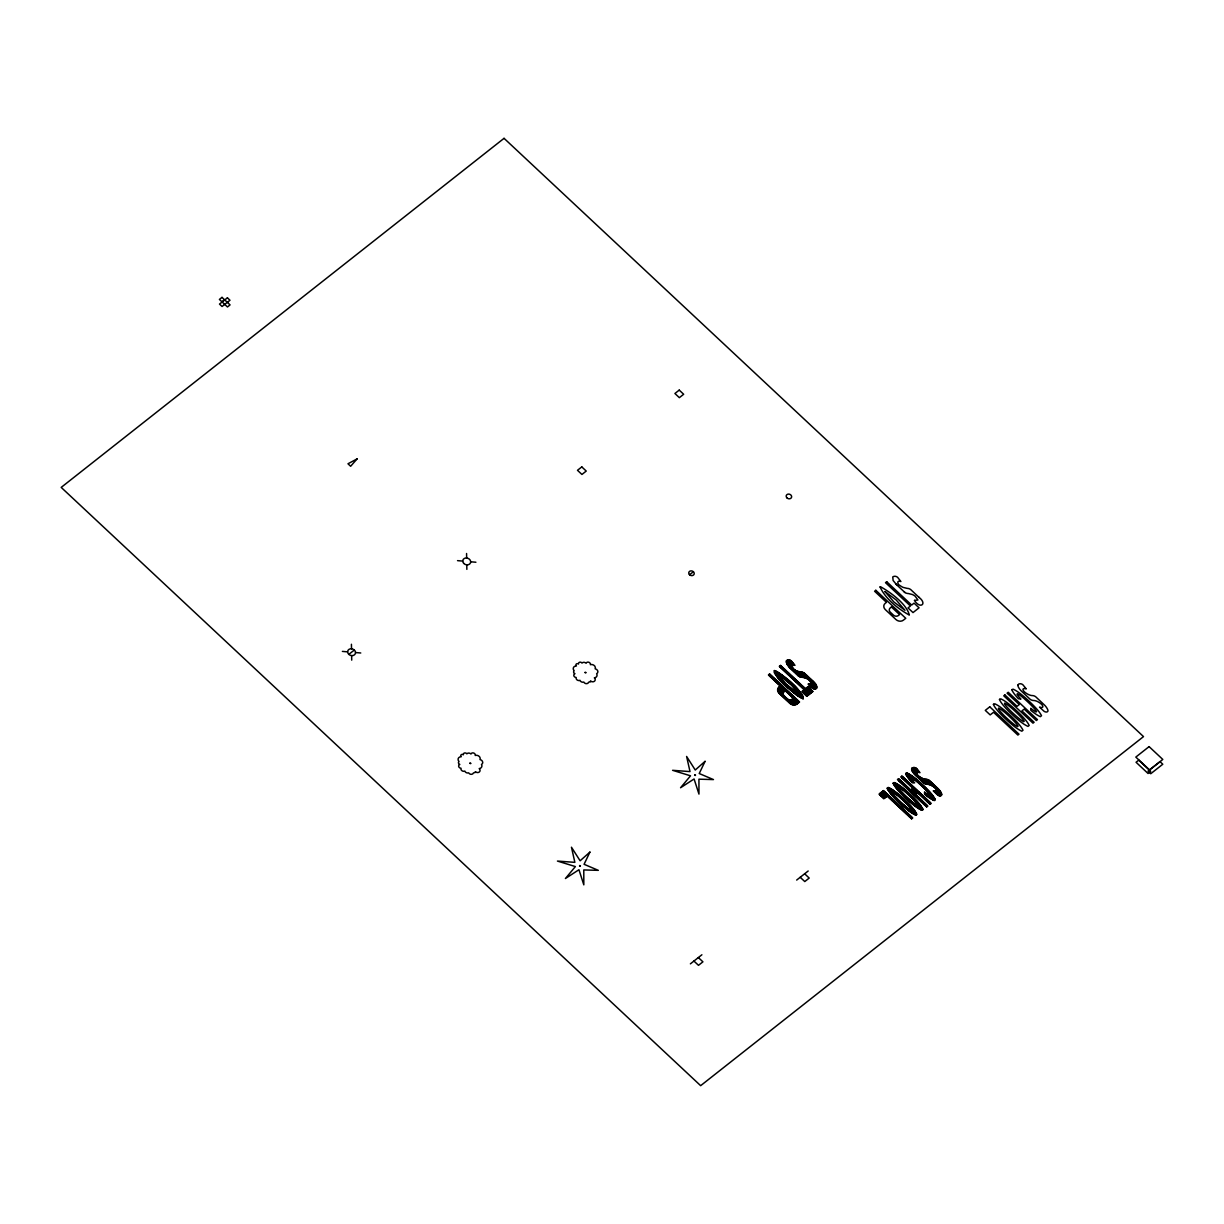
<?xml version="1.0" encoding="UTF-8"?>
<svg xmlns="http://www.w3.org/2000/svg" width="1224" height="1224" viewBox="0 0 1224 1224"><rect width="100%" height="100%" fill="white"/><g stroke="black" fill="none" stroke-linecap="round" stroke-linejoin="round"><path stroke-width="1.5" d="M794.544 672.282L794.575 669.773M893.199 783.222L894.499 782.626A26.683 22.2 19.5 0 1 899.38 785.426A65.316 54.33 19.5 0 1 904.169 789.082A127.388 105.983 19.5 0 1 916.24 800.389A65.316 54.33 19.5 0 1 920.066 804.78A26.683 22.2 19.5 0 1 922.896 809.202L922.024 810.257L922.024 807.595M910.763 777.546L910.702 777.959A23.883 19.859 19.5 0 0 912.829 780.836A68.682 57.146 19.5 0 0 914.634 782.84L912.11 782.503A76.056 63.281 19.5 0 1 908.514 778.311A26.882 22.369 19.5 0 1 905.684 773.905L906.877 772.971A26.882 22.369 19.5 0 1 911.742 775.771A65.851 54.789 19.5 0 1 916.501 779.413A128.52 106.916 19.5 0 1 928.572 790.704A65.851 54.789 19.5 0 1 932.382 795.095A26.882 22.369 19.5 0 1 935.228 799.501L934.096 800.465A26.882 22.369 19.5 0 1 929.169 797.635A65.851 54.789 19.5 0 1 924.548 794.116L924.518 792.066A59.349 49.373 19.5 0 0 926.583 793.703A23.883 19.859 19.5 0 0 929.735 795.768L930.286 795.325A23.883 19.859 19.5 0 0 928.159 792.464A59.349 49.373 19.5 0 0 925.528 789.602A117.137 97.461 19.5 0 0 917.48 782.075A59.349 49.373 19.5 0 0 914.404 779.596A23.883 19.859 19.5 0 0 911.253 777.531L910.763 775.113M916.791 814.557L916.072 815.062L916.011 812.69M794.804 665.244L791.469 661.082A3.534 2.938 19.5 0 0 786.558 660.654L786.94 664.188L790.383 668.396L790.291 660.317M808.253 684.063C813.761 693.182 821.579 687.735 812.675 680.911L812.751 688.194M916.761 814.082L916.73 814.021A26.653 22.17 19.5 0 0 913.915 809.615A65.27 54.3 19.5 0 0 910.105 805.239A127.327 105.922 19.5 0 0 898.064 793.978A65.27 54.3 19.5 0 0 893.306 790.337A26.653 22.17 19.5 0 0 888.44 787.552L887.247 788.501A26.653 22.17 19.5 0 0 890.062 792.892A75.368 62.699 19.5 0 0 894.469 797.956A87.241 72.568 19.5 0 0 899.701 803.066A127.327 105.922 19.5 0 0 905.913 808.544A65.27 54.3 19.5 0 0 910.671 812.17A26.653 22.17 19.5 0 0 915.537 814.97L916.011 815.077M922.804 809.997L922.804 809.018M912.048 768.091L912.446 767.846A3.427 2.861 19.5 0 1 916.684 768.626L919.974 772.681A4.009 3.335 19.5 0 0 917.082 772.512A1.637 1.362 19.5 0 0 916.99 774.241A8.843 7.359 19.5 0 0 919.606 776.796A13.525 11.261 19.5 0 0 923.921 779A6.701 5.585 19.5 0 0 926.43 779.351L926.843 779.413A4.957 4.131 19.5 0 1 929.475 780.606L938.41 789.021A15.881 13.219 19.5 0 1 941.149 792.785A9.624 8.017 19.5 0 1 941.501 793.688L941.608 793.978A1.775 1.484 19.5 0 1 940.384 795.799A3.381 2.815 19.5 0 1 937.584 794.881L933.239 790.872A5.63 4.682 19.5 0 0 934.662 791.209L934.968 791.255A1.607 1.346 19.5 0 0 936.589 790.628A4.024 3.335 19.5 0 0 935.901 788.807A12.974 10.787 19.5 0 0 932.137 785.823A9.731 8.094 19.5 0 0 928.037 784.309L927.578 784.278A5.034 4.177 19.5 0 1 923.783 782.977L915.567 775.297A14.703 12.24 19.5 0 1 912.064 770.753A4.529 3.764 19.5 0 1 911.651 768.917L912.048 768.091L912.217 771.059M221.988 301.838L224.589 299.773M348.809 654.381L354.333 650.021M689.571 574.745L693.396 571.73M812.874 691.514L806.815 696.288L801.827 691.606L804.245 689.709L779.306 666.361L780.514 665.412L805.453 688.76L807.886 686.848L812.797 691.453M883.483 790.612L879.016 794.131L883.881 798.691L887.232 796.044L911.605 818.841L912.721 817.953L883.483 790.612L883.743 798.568M898.584 778.693L897.467 779.581L926.706 806.937L927.823 806.05L915.644 794.651L917.878 792.892L930.056 804.29L931.173 803.403L901.95 776.062L900.833 776.934L913.012 788.332L910.763 790.092L898.584 778.693L898.676 780.713M690.382 963.854L701.903 954.766M796.671 880.071L808.177 870.998M585.149 672.206L585.944 672.496M585.761 672.909L585.026 672.649M470.016 762.965L470.796 763.256M470.628 763.669L469.863 763.348M694.773 774.777L695.553 775.067M695.324 775.496L694.651 775.22M579.625 865.521L580.421 865.827M580.237 866.225L579.518 865.995M794.697 665.229L791.331 665.611L794.146 669.497A14.214 11.827 19.5 0 0 796.901 671.089L800.955 672.083A4.881 4.07 19.5 0 1 805.178 673.904L812.996 681.202M808.36 684.078L811.726 683.696L808.911 679.81A14.214 11.827 19.5 0 0 806.157 678.218L802.102 677.224A4.881 4.07 19.5 0 1 797.88 675.403L797.819 671.471M934.769 800.511L934.815 798.721M779.214 675.296L780.407 678.127L785.915 683.971L798.813 693.993L791.76 685.348L779.214 675.296L779.137 672.863M892.77 792.127L892.174 792.586A22.69 18.88 19.5 0 0 894.27 795.462A65.163 54.223 19.5 0 0 897.284 798.767A75.735 63.005 19.5 0 0 900.803 802.164A111.017 92.351 19.5 0 0 904.919 805.851A56.319 46.864 19.5 0 0 908.024 808.33A22.69 18.88 19.5 0 0 911.176 810.365L911.773 809.906A22.69 18.88 19.5 0 0 909.677 807.029A56.319 46.864 19.5 0 0 907.061 804.168A111.017 92.351 19.5 0 0 899.028 796.64A56.319 46.864 19.5 0 0 895.922 794.162A22.69 18.88 19.5 0 0 892.77 792.127L892.74 789.954M898.814 787.139L898.263 787.583A23.639 19.676 19.5 0 0 900.39 790.459A67.978 56.564 19.5 0 0 903.434 793.779A79.04 65.759 19.5 0 0 906.953 797.191A115.913 96.436 19.5 0 0 911.1 800.894A58.752 48.868 19.5 0 0 914.206 803.388A23.639 19.676 19.5 0 0 917.357 805.453L917.924 805.01A23.639 19.676 19.5 0 0 915.797 802.133A58.752 48.868 19.5 0 0 913.165 799.257A115.913 96.436 19.5 0 0 905.087 791.699A58.752 48.868 19.5 0 0 901.981 789.205A23.639 19.676 19.5 0 0 898.814 787.139L898.753 784.997M457.531 560.638L462.733 561.097M470.689 561.785L475.907 562.244M342.383 651.398L347.601 651.856M355.557 652.545L360.759 652.989M921.963 810.242L921.687 810.166A26.683 22.2 19.5 0 1 916.807 807.35A65.316 54.33 19.5 0 1 912.033 803.709A127.388 105.983 19.5 0 1 905.791 798.216A87.287 72.614 19.5 0 1 900.527 793.091A75.414 62.745 19.5 0 1 896.121 787.996A26.683 22.2 19.5 0 1 893.291 783.589L893.214 783.406M914.558 600.372L917.924 600.005L915.093 596.103A14.214 11.827 19.5 0 0 912.339 594.512L908.3 593.518A4.881 4.07 19.5 0 1 904.077 591.712M934.034 800.435L934.034 797.39M796.594 695.125L803.143 698.782C800.588 688.026 785.12 676.505 774.517 670.538C775.572 679.825 789.22 688.316 796.594 695.125L796.579 693.014M919.178 597.511L911.39 590.213A4.881 4.07 19.5 0 0 907.137 588.377L903.098 587.382A14.214 11.827 19.5 0 1 900.344 585.791C897.115 584.689 896.473 579.595 900.895 581.522L897.666 577.376A3.534 2.938 19.5 0 0 892.755 576.948L893.122 580.497L896.565 584.689M914.435 600.357C919.958 609.491 927.777 604.029 918.872 597.22M895.631 583.817L904.98 592.554M789.449 667.508L798.798 676.26M804.642 873.783L809.202 878.067L804.78 881.555L800.205 877.287M698.353 957.566L702.928 961.834L698.491 965.323L693.932 961.054M792.035 667.57L792.081 669.987M941.593 793.932L941.608 794.942M940.797 792.142L940.858 795.676M940.017 790.918L940.093 795.799M939.236 789.924L939.328 795.722M938.456 789.067L938.563 795.493M937.676 788.332L937.798 795.049M936.896 787.598L937.018 794.376M936.131 786.864L936.176 789.22M936.207 791.041L936.253 793.657M935.35 786.129L935.396 788.256M935.442 791.285L935.473 792.938M934.57 785.41L934.616 787.552M934.677 791.209L934.692 792.219M933.805 784.676L933.836 786.925M933.025 783.941L933.071 786.389M933.239 796.227L933.315 800.098M932.244 783.207L932.306 785.915M932.459 795.187L932.55 799.7M931.479 782.488L931.525 785.487M931.694 794.223L931.77 799.287M930.699 781.754L930.76 785.12M930.913 793.305L931.005 798.828M929.919 781.019L929.995 784.814M930.133 792.402L930.179 795.172M930.194 795.753L930.24 798.354M930.316 802.592L930.332 804.061M929.154 780.361L929.23 784.569M929.353 791.546L929.399 794.024M929.429 795.585L929.46 797.834M929.536 801.873L929.567 803.831M928.389 779.918L928.465 784.385M928.572 790.719L928.618 793.014M928.649 795.126L928.695 797.298M928.756 801.139L928.802 803.112M927.608 779.611L927.7 784.278M927.792 789.908L927.838 792.096M927.884 794.621L927.914 796.732M927.991 800.419L928.021 802.378M926.843 779.413L926.935 784.247M927.027 789.097L927.058 791.224M927.104 794.085L927.149 796.166M927.211 799.7L927.241 801.659M927.318 805.576L927.333 806.432M926.078 779.351L926.17 784.125M926.247 788.317L926.277 790.383M926.339 793.504L926.369 795.569M926.43 798.966L926.476 800.924M926.537 804.856L926.583 806.815M925.329 779.306L925.405 783.896M925.466 787.537L925.512 789.587M925.558 792.907L925.604 794.973M925.665 798.247L925.696 800.205M925.772 804.122L925.803 806.096M924.564 779.168L924.64 783.544M924.686 786.787L924.732 788.791M924.793 792.28L924.824 794.345M924.885 797.513L924.916 799.486M924.992 803.403L925.023 805.361M923.799 778.954L923.86 783.054M923.921 786.038L923.952 788.026M924.105 796.793L924.151 798.752M924.212 802.684L924.258 804.642M923.018 778.678L923.095 782.335M923.141 785.303L923.171 787.261M923.34 796.074L923.37 798.033M923.447 801.949L923.477 803.908M922.253 778.342L922.315 781.616M922.361 784.569L922.406 786.527M922.559 795.34L922.59 797.298M922.666 801.23L922.697 803.189M921.488 777.959L921.534 780.881M921.596 783.85L921.626 785.793M921.779 794.621L921.825 796.579M921.886 800.496L921.932 802.47M920.723 777.531L920.769 780.162M920.815 783.146L920.846 785.074M921.014 793.886L921.045 795.86M921.121 799.777L921.152 801.735M921.228 806.371L921.305 809.967M919.943 777.041L919.989 779.443M920.05 782.457L920.081 784.37M920.234 793.167L920.264 795.126M920.341 799.058L920.371 801.016M920.448 805.285L920.524 809.6M919.086 771.579L919.102 772.421M919.178 776.506L919.209 778.709M919.27 781.784L919.301 783.666M919.454 792.448L919.499 794.407M919.561 798.323L919.606 800.282M919.668 804.29L919.76 809.186M918.306 770.63L918.337 772.359M918.398 775.863L918.444 777.99M918.49 781.111L918.536 782.993M918.689 791.714L918.719 793.672M918.796 797.604L918.826 799.563M918.887 803.342L918.995 808.758M917.526 769.667L917.572 772.405M917.618 775.067L917.663 777.255M917.725 780.438L917.755 782.32M917.908 790.995L917.939 792.953M918.015 796.87L918.046 798.844M918.107 802.439L918.214 808.284M916.745 768.703L916.822 772.849M916.837 773.996L916.883 776.536M916.944 779.795L916.975 781.646M917.128 790.26L917.189 793.427M917.235 796.151L917.281 798.109M917.342 801.567L917.388 804.183M917.403 805.453L917.449 807.794M915.98 768.091L916.118 775.817M916.179 779.153L916.21 781.019M916.363 789.541L916.439 794.024M916.47 795.432L916.501 797.39M916.562 800.71L916.608 803.112M916.638 805.025L916.669 807.259M915.2 767.739L915.338 775.098M915.399 778.525L915.43 780.392M915.583 788.822L915.72 796.656M915.781 799.899L915.827 802.148M915.858 804.551L915.904 806.708M914.435 767.57L914.558 774.333M914.634 777.913L914.665 779.795M914.802 788.088L914.955 795.937M915.001 799.088L915.047 801.261M915.093 804.03L915.139 806.142M915.231 811.42L915.292 814.847M913.685 767.54L913.777 773.446M913.854 777.317L913.884 779.214M914.037 787.369L914.175 795.217M914.236 798.293L914.267 800.404M914.328 803.48L914.359 805.56M914.45 810.319L914.512 814.48M912.92 767.662L912.997 772.375M913.089 776.735L913.119 778.678M913.165 781.203L913.181 782.656M913.257 786.634L913.395 794.483M913.456 797.513L913.486 799.593M913.548 802.883L913.594 804.964M913.67 809.309L913.747 814.067M912.308 776.184L912.339 778.173M912.385 780.3L912.431 782.549M912.477 785.915L912.523 787.874M912.538 788.7L912.63 793.764M912.676 796.748L912.706 798.798M912.783 802.286L912.813 804.352M912.89 808.36L912.982 813.639M911.543 775.634L911.574 777.714M911.605 779.29L911.651 781.998M911.712 785.196L911.742 787.154M911.788 789.296L911.849 793.03M911.895 795.998L911.941 798.017M912.002 801.644L912.033 803.724M912.11 807.457L912.217 813.18M910.824 778.143L910.87 781.126M910.931 784.462L910.962 786.42M911.023 789.893L911.069 792.311M911.13 795.263L911.161 797.252M911.222 801.001L911.268 803.082M911.329 806.57L911.375 809.278M911.39 810.349L911.436 812.69M911.513 816.821L911.543 818.795M909.998 774.639L910.09 780.223M910.151 783.743L910.197 785.701M910.258 789.618L910.304 791.591M910.35 794.529L910.381 796.503M910.457 800.343L910.488 802.424M910.549 805.713L910.595 808.177M910.625 810.059L910.671 812.17M910.732 816.102L910.778 818.06M909.218 774.18L909.31 779.306M909.386 783.008L909.417 784.982M909.493 788.899L909.524 790.857M909.57 793.81L909.616 795.768M909.677 799.654L909.723 801.751M909.769 804.887L909.814 807.182M909.86 809.584L909.891 811.619M909.967 815.383L909.998 817.341M908.453 773.752L908.545 778.342M908.606 782.289L908.636 784.247M908.713 788.179L908.744 790.138M908.805 793.106L908.835 795.034M908.912 798.966L908.942 801.077M909.004 804.091L909.034 806.279M909.08 809.095L909.126 811.053M909.187 814.649L909.218 816.607M907.688 773.369L907.749 777.317M907.826 781.57L907.871 783.528M907.933 787.445L907.979 789.404M908.024 792.402L908.055 794.33M908.131 798.262L908.162 800.389M908.223 803.296L908.254 805.423M908.315 808.544L908.346 810.472M908.407 813.929L908.453 815.888M906.923 772.987L906.969 776.169M907.061 780.836L907.091 782.794M907.168 786.726L907.198 788.684M907.259 791.714L907.29 793.626M907.351 797.558L907.397 799.7M907.443 802.516L907.489 804.596M907.55 807.962L907.581 809.875M907.642 813.195L907.673 815.169M906.158 772.895L906.188 774.869M906.28 780.116L906.311 782.075M906.387 785.992L906.418 787.965M906.479 791.041L906.51 792.938M906.586 796.839L906.617 798.981M906.663 801.751L906.709 803.801M906.77 807.366L906.8 809.263M906.862 812.476L906.892 814.434M905.5 779.382L905.546 781.356M905.607 785.273L905.653 787.231M905.699 790.383L905.745 792.265M905.806 796.12L905.852 798.262M905.898 800.986L905.928 803.005M905.99 806.738L906.035 808.636M906.081 811.757L906.127 813.715M904.735 778.663L904.766 780.621M904.842 784.553L904.873 786.512M904.934 789.725L904.964 791.591M905.026 795.37L905.071 797.558M905.117 800.251L905.148 802.24M905.225 806.111L905.255 807.993M905.316 811.022L905.347 812.981M903.955 777.944L903.985 779.902M904.062 783.819L904.092 785.777M904.154 789.067L904.184 790.949M904.261 794.606L904.291 796.839M904.337 799.517L904.383 801.49M904.444 805.438L904.49 807.335M904.536 810.303L904.567 812.262M903.174 777.209L903.22 779.168M903.281 783.1L903.327 785.058M903.389 788.44L903.419 790.306M903.48 793.825L903.526 796.105M903.572 798.798L903.603 800.756M903.679 804.765L903.71 806.677M903.756 809.569L903.802 811.543M902.409 776.49L902.44 778.449M902.516 782.365L902.547 784.339M902.608 787.828L902.639 789.709M902.7 793.03L902.746 795.34M902.792 798.079L902.822 800.022M902.899 804.091L902.929 806.004M902.991 808.85L903.021 810.808M901.644 776.291L901.66 777.73M901.736 781.646L901.767 783.605M901.843 787.231L901.874 789.113M901.92 792.188L901.966 794.56M902.011 797.39L902.057 799.318M902.119 803.388L902.164 805.316M902.21 808.131L902.241 810.089M900.956 780.927L901.002 782.886M901.063 786.649L901.094 788.562M901.155 791.331L901.185 793.779M901.246 796.702L901.277 798.614M901.354 802.684L901.384 804.612M901.43 807.396L901.476 809.355M900.191 780.193L900.221 782.151M900.298 786.083L900.329 788.042M900.374 790.444L900.42 792.953M900.466 796.013L900.497 797.926M900.573 801.965L900.604 803.908M900.665 806.677L900.696 808.636M899.411 779.474L899.441 781.432M899.518 785.533L899.564 787.567M899.594 789.495L899.64 792.127M899.701 795.355L899.732 797.252M899.808 801.246L899.839 803.189M899.885 805.943L899.915 807.916M898.814 788.424L898.86 791.255M898.921 794.697L898.951 796.579M899.028 800.496L899.059 802.485M899.105 805.224L899.15 807.182M897.972 784.508L898.079 790.367M898.141 794.039L898.186 795.937M898.248 799.746L898.278 801.766M898.339 804.505L898.37 806.463M897.207 784.033L897.299 789.449M897.376 793.412L897.406 795.309M897.467 798.966L897.513 801.031M897.559 803.77L897.59 805.729M896.442 783.605L896.519 788.501M896.595 792.8L896.641 794.697M896.702 798.155L896.733 800.266M896.779 803.051L896.825 805.01M895.662 783.192L895.739 787.522M895.83 792.188L895.861 794.116M895.922 797.329L895.953 799.501M896.014 802.317L896.044 804.29M894.897 782.824L894.958 786.435M895.05 791.607L895.096 793.55M895.142 796.472L895.188 798.706M895.234 801.598L895.264 803.556M894.132 782.534L894.178 785.211M894.285 791.041L894.316 793.045M894.361 795.569L894.407 797.895M894.453 800.879L894.499 802.837M893.367 782.794L893.398 783.788M893.505 790.49L893.551 792.571M893.581 794.621L893.627 797.054M893.688 800.144L893.719 802.102M892.801 793.55L892.847 796.197M892.908 799.425L892.939 801.383M891.975 789.449L892.066 795.309M892.128 798.691L892.174 800.664M891.194 788.99L891.301 794.407M891.363 797.971L891.393 799.93M890.429 788.547L890.521 793.458M890.582 797.252L890.613 799.211M889.664 788.149L889.741 792.464M889.802 796.518L889.848 798.476M888.884 787.766L888.961 791.393M889.037 795.799L889.068 797.757M888.119 787.46L888.165 790.169M888.257 795.064L888.287 797.038M887.369 787.675L887.385 788.776M887.476 794.345L887.522 796.304M886.712 793.626L886.757 796.426M885.931 792.892L886.008 797.023M885.151 792.173L885.258 797.604M884.386 791.438L884.508 798.201M882.856 791.102L882.978 797.834M882.106 791.699L882.198 797.115M881.356 792.295L881.418 796.396M880.591 792.877L880.653 795.661M879.842 793.473L879.872 794.942M816.775 686.649L816.806 688.255M815.934 684.813L816.01 688.913M815.107 683.604L815.199 689.051M814.266 682.579L814.388 688.959M813.44 681.676L813.562 688.668M811.787 680.085L811.925 687.506M811.971 690.688L812.002 692.203M810.961 679.305L811.007 681.707M811.053 684.262L811.099 686.725M811.145 689.908L811.206 692.83M810.135 678.54L810.181 680.85M810.242 684.369L810.273 685.96M810.319 689.127L810.395 693.457M809.309 677.759L809.355 680.146M809.416 684.308L809.431 685.18M809.492 688.362L809.6 694.1M808.483 676.979L808.529 679.549M808.666 687.582L808.804 694.727M807.656 676.214L807.702 679.029M807.84 686.878L807.993 695.354M806.83 675.434L806.876 678.586M807.044 687.506L807.197 695.982M806.004 674.669L806.065 678.188M806.234 688.133L806.371 695.859M805.178 673.889L805.239 677.836M805.438 688.73L805.545 695.094M804.352 673.185L804.428 677.561M804.612 687.964L804.719 694.314M803.525 672.695L803.602 677.362M803.786 687.184L803.816 689.311M803.831 690.03L803.893 693.549M802.699 672.359L802.791 677.239M802.959 686.419L802.99 688.531M803.036 690.673L803.066 692.769M803.128 696.073L803.174 698.782M801.888 672.175L801.98 677.224M802.133 685.639L802.164 687.766M802.301 694.804L802.363 698.552M801.077 672.083L801.169 677.132M801.307 684.859L801.337 686.985M801.46 693.671L801.536 698.216M800.266 672.068L800.343 676.948M800.481 684.094L800.511 686.205M800.634 692.616L800.726 697.802M799.44 671.945L799.532 676.612M799.654 683.313L799.685 685.44M799.792 691.621L799.899 697.328M798.629 671.747L798.706 676.183M798.828 682.548L798.859 684.66M798.966 690.657L799.073 696.823M798.002 681.768L798.033 683.895M798.14 689.724L798.186 692.432M798.216 693.932L798.262 696.272M798.339 700.847L798.369 702.943M796.992 671.119L797.054 674.638M797.176 681.003L797.206 683.114M797.314 688.821L797.36 691.331M797.39 693.534L797.436 695.706M797.513 700.082L797.574 703.571M796.166 670.721L796.227 673.858M796.35 680.223L796.38 682.349M796.487 687.934L796.518 690.351M796.686 699.302L796.778 704.152M795.355 670.262L795.401 673.093M795.524 679.442L795.554 681.569M795.646 687.077L795.692 689.403M795.753 692.463L795.784 694.498M795.86 698.537L795.967 704.55M794.682 678.677L794.728 680.789M794.82 686.236L794.866 688.5M794.927 691.851L794.957 693.87M795.034 697.757L795.156 704.794M793.611 663.745L793.626 664.999M793.703 669.161L793.749 671.548M793.856 677.897L793.902 680.024M793.994 685.409L794.039 687.643M794.101 691.223L794.131 693.243M794.208 696.976L794.345 704.902M792.785 662.704L792.815 664.938M792.877 668.457L792.923 670.767M793.03 677.132L793.076 679.244M793.167 684.598L793.213 686.786M793.274 690.55L793.305 692.57M793.381 696.211L793.534 704.886M791.943 661.664L792.005 665.045M792.203 676.352L792.249 678.478M792.341 683.803L792.387 685.96M792.448 689.877L792.494 691.897M792.555 695.431L792.586 697.558M792.616 698.889L792.724 704.779M791.117 660.792L791.27 669.222M791.377 675.587L791.423 677.698M791.515 683.007L791.546 685.149M791.622 689.188L791.668 691.223M791.729 694.666L791.76 696.777M791.806 699.47L791.897 704.534M790.551 674.807L790.597 676.933M790.689 682.242L790.719 684.369M790.796 688.485L790.842 690.52M790.903 693.886L790.934 696.012M790.995 699.791L791.087 704.183M789.48 660.057L789.618 667.677M789.725 674.042L789.771 676.153M789.863 681.493L789.893 683.573M789.97 687.75L790.016 689.801M790.077 693.121L790.107 695.232M790.184 699.914L790.26 703.647M788.669 659.966L788.791 666.728M788.899 673.261L788.944 675.388M789.036 680.743L789.067 682.824M789.143 687.016L789.189 689.081M789.235 692.34L789.281 694.467M789.373 699.853L789.434 702.943M787.858 660.073L787.95 665.703M788.072 672.481L788.118 674.608M788.21 680.009L788.241 682.059M788.317 686.251L788.363 688.347M788.409 691.575L788.455 693.687M788.562 699.623L788.608 702.163M787.047 660.348L787.124 664.479M787.246 671.716L787.292 673.827M787.384 679.289L787.414 681.34M787.491 685.486L787.537 687.582M787.583 690.795L787.629 692.922M787.736 699.195L787.782 701.398M786.252 661.067L786.267 662.643M786.42 670.936L786.466 673.062M786.558 678.57L786.588 680.605M786.665 684.706L786.711 686.832M786.757 690.015L786.803 692.141M786.91 698.506L786.956 700.618M785.594 670.171L785.64 672.282M785.731 677.882L785.762 679.917M785.839 683.91L785.885 686.052M785.93 689.25L785.976 691.361M786.083 697.726L786.129 699.853M784.768 669.39L784.798 671.517M784.905 677.209L784.936 679.213M785.012 683.084L785.058 685.256M785.104 688.469L785.15 690.795M785.257 696.961L785.303 699.072M783.941 668.625L783.972 670.737M784.079 676.535L784.125 678.555M784.186 682.258L784.217 684.461M784.278 687.704L784.355 691.422M784.431 696.181L784.477 698.307M783.115 667.845L783.146 669.972M783.253 675.862L783.299 677.897M783.36 681.401L783.391 683.65M783.452 686.924L783.544 692.187M783.605 695.263L783.651 697.527M782.289 667.08L782.32 669.191M782.427 675.235L782.473 677.27M782.534 680.529L782.564 682.808M782.626 686.159L782.824 696.747M781.463 666.3L781.493 668.426M781.616 674.608L781.646 676.673M781.692 679.611L781.738 681.967M781.799 685.379L781.998 695.982M780.637 665.519L780.667 667.646M780.79 674.011L780.82 676.122M780.866 678.662L780.912 681.095M780.973 684.614L781.172 695.201M779.826 665.963L779.841 666.866M779.963 673.429L779.994 675.633M780.04 677.637L780.086 680.207M780.147 683.833L780.331 694.436M779.198 676.459L779.26 679.305M779.321 683.053L779.367 685.18M779.382 686.725L779.504 693.656M778.311 672.343L778.418 678.356M778.495 682.288L778.525 684.4M778.586 687.444L778.678 692.799M777.5 671.838L777.592 677.392M777.668 681.508L777.699 683.635M777.791 688.775L777.837 691.331M776.674 671.379L776.766 676.367M776.842 680.743L776.873 682.854M775.848 670.981L775.924 675.311M776.016 679.963L776.047 682.089M775.037 670.691L775.098 674.118M775.19 679.198L775.22 681.309M774.226 670.599L774.257 672.741M774.364 678.417L774.394 680.544M773.537 677.637L773.568 679.764M772.711 676.872L772.742 678.983M771.885 676.092L771.916 678.218M771.059 675.327L771.089 677.438M770.233 674.546L770.263 676.673M769.406 674.179L769.437 675.893M466.573 553.508L466.65 558.006M466.772 564.876L466.864 569.374M351.426 644.268L351.517 648.766M351.64 655.636L351.716 660.134M475.57 772.329L473.428 772.941A2.601 2.173 19.5 0 1 468.639 772.818A2.708 2.249 19.5 0 1 464.829 771.089A2.555 2.127 19.5 0 1 461.035 768.274A2.341 1.943 19.5 0 1 459.826 764.434A2.02 1.683 19.5 0 1 459.015 761.512A3.519 2.922 19.5 0 1 461.295 756.723A1.637 1.362 19.5 0 1 461.157 754.795A1.637 1.362 19.5 0 1 463.376 754.81A1.974 1.637 19.5 0 1 466.864 753.816A2.708 2.264 19.5 0 1 470.965 754.015A2.249 1.867 19.5 0 1 473.657 753.02A2.249 1.867 19.5 0 1 475.233 755.438A3.488 2.892 19.5 0 1 480.022 759.553A3.152 2.616 19.5 0 1 481.506 764.48A3.519 2.922 19.5 0 1 479.165 768.58A2.846 2.356 19.5 0 1 479.303 771.992A2.846 2.356 19.5 0 1 475.356 771.701L475.57 772.329M590.718 681.569L588.637 682.242A2.601 2.173 19.5 0 1 583.787 682.059A2.708 2.249 19.5 0 1 579.977 680.33A2.555 2.127 19.5 0 1 576.183 677.515A2.341 1.943 19.5 0 1 574.974 673.674A2.02 1.683 19.5 0 1 574.163 670.752A3.519 2.922 19.5 0 1 576.443 665.963A1.637 1.362 19.5 0 1 576.305 664.035A1.637 1.362 19.5 0 1 578.524 664.051A1.974 1.637 19.5 0 1 582.012 663.056A2.708 2.264 19.5 0 1 586.112 663.255A2.249 1.867 19.5 0 1 588.805 662.261A2.249 1.867 19.5 0 1 590.381 664.678A3.488 2.892 19.5 0 1 595.17 668.794A3.152 2.616 19.5 0 1 596.654 673.72A3.519 2.922 19.5 0 1 594.313 677.821A2.846 2.356 19.5 0 1 594.451 681.232A2.846 2.356 19.5 0 1 590.504 680.942L590.718 681.569M1017.94 685.042L1017.924 685.149A4.529 3.764 19.5 0 0 1018.353 686.97A14.703 12.24 19.5 0 0 1021.856 691.514L1030.057 699.21A5.034 4.177 19.5 0 0 1033.852 700.495L1034.326 700.526A9.731 8.094 19.5 0 1 1038.426 702.041A12.974 10.787 19.5 0 1 1042.19 705.024A4.024 3.335 19.5 0 1 1042.863 706.845A1.607 1.346 19.5 0 1 1041.257 707.487L1040.936 707.426A5.63 4.682 19.5 0 1 1039.528 707.105L1043.873 711.113A3.381 2.815 19.5 0 0 1046.673 712.016A1.775 1.484 19.5 0 0 1047.897 710.211L1047.79 709.905A9.624 8.017 19.5 0 0 1047.423 709.002A15.881 13.219 19.5 0 0 1044.699 705.254L1035.764 696.823A4.957 4.131 19.5 0 0 1032.719 695.584A6.701 5.585 19.5 0 1 1030.21 695.217A13.525 11.261 19.5 0 1 1025.896 693.029A8.843 7.359 19.5 0 1 1023.279 690.458A1.637 1.362 19.5 0 1 1023.371 688.745A4.009 3.335 19.5 0 1 1026.263 688.898L1022.973 684.859A3.427 2.861 19.5 0 0 1018.72 684.063L1017.94 685.042M1011.881 689.724L1011.957 690.137A26.882 22.369 19.5 0 0 1014.803 694.543A76.056 63.281 19.5 0 0 1018.399 698.736L1020.923 699.057A68.682 57.146 19.5 0 1 1019.118 697.053A23.883 19.859 19.5 0 1 1016.991 694.192L1017.542 693.748A23.883 19.859 19.5 0 1 1020.694 695.813A59.349 49.373 19.5 0 1 1023.769 698.307A117.137 97.461 19.5 0 1 1031.817 705.835A59.349 49.373 19.5 0 1 1034.448 708.681A23.883 19.859 19.5 0 1 1036.575 711.557L1036.024 711.986A23.883 19.859 19.5 0 1 1032.872 709.92A59.349 49.373 19.5 0 1 1030.792 708.283L1030.838 710.333A65.851 54.789 19.5 0 0 1035.443 713.852A26.882 22.369 19.5 0 0 1040.324 716.667L1041.517 715.719A26.882 22.369 19.5 0 0 1038.671 711.312A65.851 54.789 19.5 0 0 1034.846 706.921A128.52 106.916 19.5 0 0 1022.79 695.645A65.851 54.789 19.5 0 0 1018.031 692.004A26.882 22.369 19.5 0 0 1013.151 689.188L1011.911 689.602M993.444 704.305L993.521 704.718A26.653 22.17 19.5 0 0 996.351 709.124A75.368 62.699 19.5 0 0 1000.758 714.173A87.241 72.568 19.5 0 0 1005.99 719.284A127.327 105.922 19.5 0 0 1012.202 724.761A65.27 54.3 19.5 0 0 1016.96 728.402A26.653 22.17 19.5 0 0 1021.826 731.187L1023.019 730.238A26.653 22.17 19.5 0 0 1020.189 725.847A65.27 54.3 19.5 0 0 1016.394 721.456A127.327 105.922 19.5 0 0 1004.353 710.195A65.27 54.3 19.5 0 0 999.595 706.569A26.653 22.17 19.5 0 0 994.73 703.769L993.444 704.305M999.488 699.394L999.58 699.807A26.683 22.2 19.5 0 0 1002.41 704.228A75.414 62.745 19.5 0 0 1006.816 709.308A87.287 72.614 19.5 0 0 1012.08 714.433A127.388 105.983 19.5 0 0 1018.307 719.942A65.316 54.33 19.5 0 0 1023.096 723.583A26.683 22.2 19.5 0 0 1027.976 726.383L1029.185 725.434A26.683 22.2 19.5 0 0 1026.355 721.013A65.316 54.33 19.5 0 0 1022.53 716.606A127.388 105.983 19.5 0 0 1010.443 705.299A65.316 54.33 19.5 0 0 1005.669 701.658A26.683 22.2 19.5 0 0 1000.788 698.858L999.503 699.332M1004.613 703.372L1004.537 703.8A23.639 19.676 19.5 0 0 1006.664 706.676A67.978 56.564 19.5 0 0 1009.708 709.997A79.04 65.759 19.5 0 0 1013.243 713.408A115.913 96.436 19.5 0 0 1017.389 717.111A58.752 48.868 19.5 0 0 1020.495 719.62A23.639 19.676 19.5 0 0 1023.646 721.67L1024.213 721.227A23.639 19.676 19.5 0 0 1022.086 718.35A58.752 48.868 19.5 0 0 1019.454 715.489A115.913 96.436 19.5 0 0 1011.376 707.916A58.752 48.868 19.5 0 0 1008.27 705.422A23.639 19.676 19.5 0 0 1005.103 703.356L1004.613 703.372M998.539 708.359L998.463 708.803A22.69 18.88 19.5 0 0 1000.559 711.679A65.163 54.223 19.5 0 0 1003.573 715A75.735 63.005 19.5 0 0 1007.092 718.396A111.017 92.351 19.5 0 0 1011.208 722.068A56.319 46.864 19.5 0 0 1014.314 724.562A22.69 18.88 19.5 0 0 1017.465 726.582L1018.062 726.123A22.69 18.88 19.5 0 0 1015.966 723.246A56.319 46.864 19.5 0 0 1013.35 720.385A111.017 92.351 19.5 0 0 1005.302 712.858A56.319 46.864 19.5 0 0 1002.211 710.379A22.69 18.88 19.5 0 0 999.044 708.344L998.539 708.359M885.044 591.62L893.811 601.917L904.995 610.302L896.228 600.005L885.044 591.62M880.056 586.954C885.533 598.842 897.789 608.711 909.34 615.075C906.785 604.319 891.317 592.798 880.699 586.832L880.056 586.954M589.922 852.103L584.077 864.297L598.322 870.341L583.787 869.943L583.817 884.86L578.952 869.729L565.412 878.511L575.387 866.577L557.44 861.069L574.867 862.354L571.455 847.207L580.115 860.778L589.922 852.103M705.055 761.343L699.225 773.537L713.47 779.581L698.935 779.183L698.965 794.101L694.084 778.969L680.559 787.751L690.535 775.817L672.588 770.309L690.015 771.594L686.603 756.447L695.247 770.018L705.055 761.343M357.102 458.878L350.645 466.267L347.968 463.774L357.102 458.878M222.018 297.371L219.402 299.421L227.465 306.964L230.066 304.898L222.018 297.371M227.419 297.83L219.494 304.087L222.064 306.49L229.99 300.247L227.419 297.83M504.058 138.327L61.2 487.397L700.648 1085.673L1143.507 736.603L504.058 138.327M581.798 466.91L577.483 470.307L581.936 474.453L586.235 471.056L581.798 466.91M679.228 390.104L674.914 393.501L679.351 397.662L683.665 394.266L679.228 390.104M769.636 673.996L768.427 674.944L780.269 686.037L779.061 686.985A5.309 4.406 19.5 0 0 779.183 693.35L789.771 703.264A5.309 4.406 19.5 0 0 797.145 703.907L799.563 701.995L769.636 673.996M875.818 590.289L874.609 591.253L886.467 602.33L885.258 603.279A5.309 4.406 19.5 0 0 885.365 609.644L895.968 619.558A5.309 4.406 19.5 0 0 903.343 620.201L905.76 618.304L875.818 590.289M886.712 581.721L885.503 582.67L910.442 606.002L908.024 607.915L913.012 612.581L919.056 607.808L914.068 603.141L911.651 605.054L886.712 581.721M785.257 690.703L784.049 691.652A3.534 2.938 19.5 0 0 784.125 695.89L787.246 698.812A3.534 2.938 19.5 0 0 792.158 699.241L793.366 698.292L785.257 690.703M891.454 606.997L890.246 607.946A3.534 2.938 19.5 0 0 890.322 612.199L893.428 615.106A3.534 2.938 19.5 0 0 898.355 615.534L899.564 614.586L891.454 606.997M989.772 706.829L985.289 710.364L990.17 714.908L993.521 712.276L1017.878 735.058L1018.995 734.186L989.772 706.829M1004.873 694.926L1003.756 695.813L1032.995 723.154L1034.112 722.267L1021.933 710.884L1024.167 709.109L1036.346 720.508L1037.462 719.636L1008.224 692.279L1007.107 693.167L1019.286 704.55L1017.052 706.324L1004.873 694.926M1149.091 746.625L1135.811 757.09L1149.52 769.911L1162.8 759.446L1149.091 746.625M1138.718 760.165L1136.056 762.261L1148.051 773.492L1150.713 771.395L1138.718 760.165M1160.046 761.665L1148.005 771.151L1150.744 773.721L1162.785 764.235L1160.046 761.665M348.672 654.243A4.039 3.366 19.5 0 0 355.373 653.57A4.039 3.366 19.5 0 0 350.676 648.781A4.039 3.366 19.5 0 0 348.672 654.243M463.682 563.361A4.054 3.366 19.5 0 0 470.46 562.963A4.054 3.366 19.5 0 0 465.992 557.991A4.054 3.366 19.5 0 0 463.682 563.361M689.479 574.653A2.8 2.326 19.5 0 0 694.115 574.194A2.8 2.326 19.5 0 0 690.856 570.874A2.8 2.326 19.5 0 0 689.479 574.653M786.833 497.77A2.769 2.31 19.5 0 0 791.484 497.495A2.769 2.31 19.5 0 0 788.409 494.083A2.769 2.31 19.5 0 0 786.833 497.77"/></g></svg>
